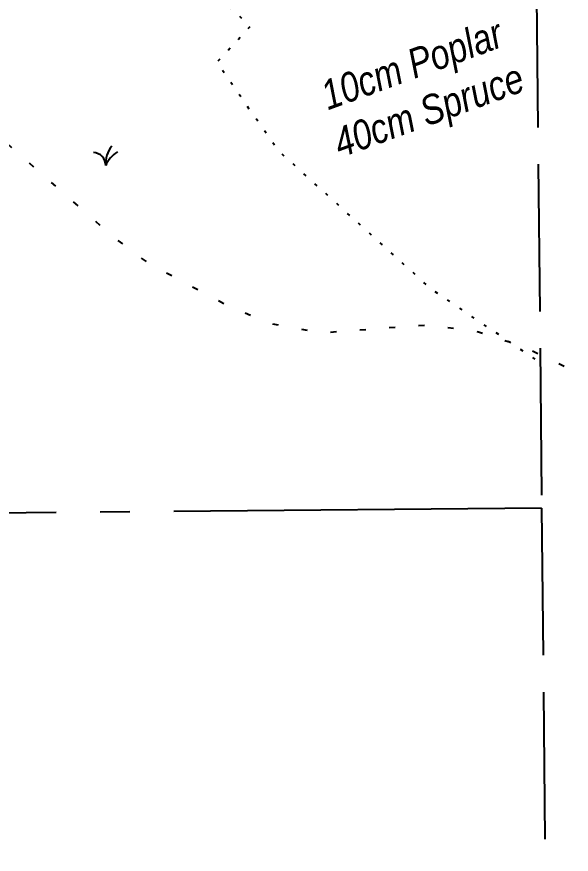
# Model space of a CAD drawing. Extents: x 538089 to 546766, y 6046620 to 6052605.
# Drawn here: x 545360.6 to 545549, y 6051571.8 to 6051856.4 of the extents above; entities that cross this region are included whole.
import ezdxf

# ---------------------------------------------------------------- set-up
doc = ezdxf.new("R2010")
doc.units = 0
doc.header["$LTSCALE"] = 5
for name, pattern in [('foc-QUARTERLINE', [33, 25, -3, 2, -3]), ('foc-TOPO', [1, 0.2, -0.8]), ('foc-UNSURVEYED', [12.5, 10, -2.5]), ('foc-WHEELTRACKS', [2, 0.4, -1.6])]:
    doc.linetypes.add(name, pattern=pattern)
for name, color, linetype in [('L-QSEC', 8, 'foc-QUARTERLINE'), ('L-USEC', 7, 'foc-UNSURVEYED'), ('T-BUSH-T', 110, 'Continuous'), ('T-GENERAL', 48, 'foc-TOPO'), ('T-VEGETATION-CHANGE', 104, 'foc-TOPO'), ('T-WATER-P3', 160, 'foc-WHEELTRACKS')]:
    doc.layers.add(name, color=color, linetype=linetype)
doc.styles.add('80LS', font='ARIALNI.TTF', dxfattribs={"height": 10})

# ---------------------------------------------------------------- blocks, each defined once
blk = doc.blocks.new('musk')
at = {"layer": 'T-GENERAL', "linetype": 'Continuous'}
for centre, radius, start, end in [((1.859, 0.152), 1.865, 140.732, 184.6871), ((-0.855, 0.033), 0.856, 357.7915, 88.2897), ((1.913, -0.804), 2.075, 122.4427, 157.2145)]:
    blk.add_arc(centre, radius, start, end, dxfattribs=at)

msp = doc.modelspace()

# ---------------------------------------------------------------- linework, layer by layer
at = {"layer": 'L-QSEC'}
msp.add_line((545538.954, 6051689.375), (544769.679, 6051682.435), dxfattribs=at)
at = {"layer": 'L-USEC'}
for p, q in [((545530.865, 6052493.71), (545538.955, 6051689.375)), ((545538.955, 6051689.375), (545547.044, 6050885.038))]:
    msp.add_line(p, q, dxfattribs=at)
at = {"layer": 'T-VEGETATION-CHANGE', "flags": 128}
msp.add_lwpolyline([(545536.787, 6051739.979), (545501.241, 6051763.993), (545449.416, 6051810.935), (545428.572, 6051840.873), (545440, 6051853.177), (545415.384, 6051875.378), (545390.736, 6051900.787), (545410.429, 6051920.873), (545432.086, 6051937.13), (545427.025, 6051992.888)], dxfattribs=at)
at = {"layer": 'T-WATER-P3', "flags": 128}
msp.add_lwpolyline([(545349.786, 6051819.939), (545393.896, 6051781.086), (545405.14, 6051772.743), (545432.522, 6051758.116), (545446.609, 6051752.22), (545464.195, 6051749.024), (545500.482, 6051751.717), (545517.514, 6051749.353), (545532.366, 6051744.49), (545558.39, 6051732.003), (545571.31, 6051724.107), (545593.471, 6051705.433), (545614.651, 6051684.46), (545638.701, 6051667.858), (545667.71, 6051656.442), (545697.096, 6051647.731), (545728.416, 6051647.659)], dxfattribs=at)

# ---------------------------------------------------------------- block references
at = {"layer": 'T-GENERAL', "xscale": 4.997330000000037, "yscale": 4.997330000000037, "zscale": 4.997330000000037}
msp.add_blockref('musk', (545390.797, 6051805.792), dxfattribs=at)

# ---------------------------------------------------------------- texts
at = {"layer": 'T-BUSH-T', "insert": (545493.135, 6051844.966), "char_height": 9.99475, "width": 104.48402, "attachment_point": 2, "rotation": 20, "style": '80LS'}
msp.add_mtext('10cm Poplar\\P40cm Spruce', dxfattribs=at)

doc.saveas('drawing.dxf')
